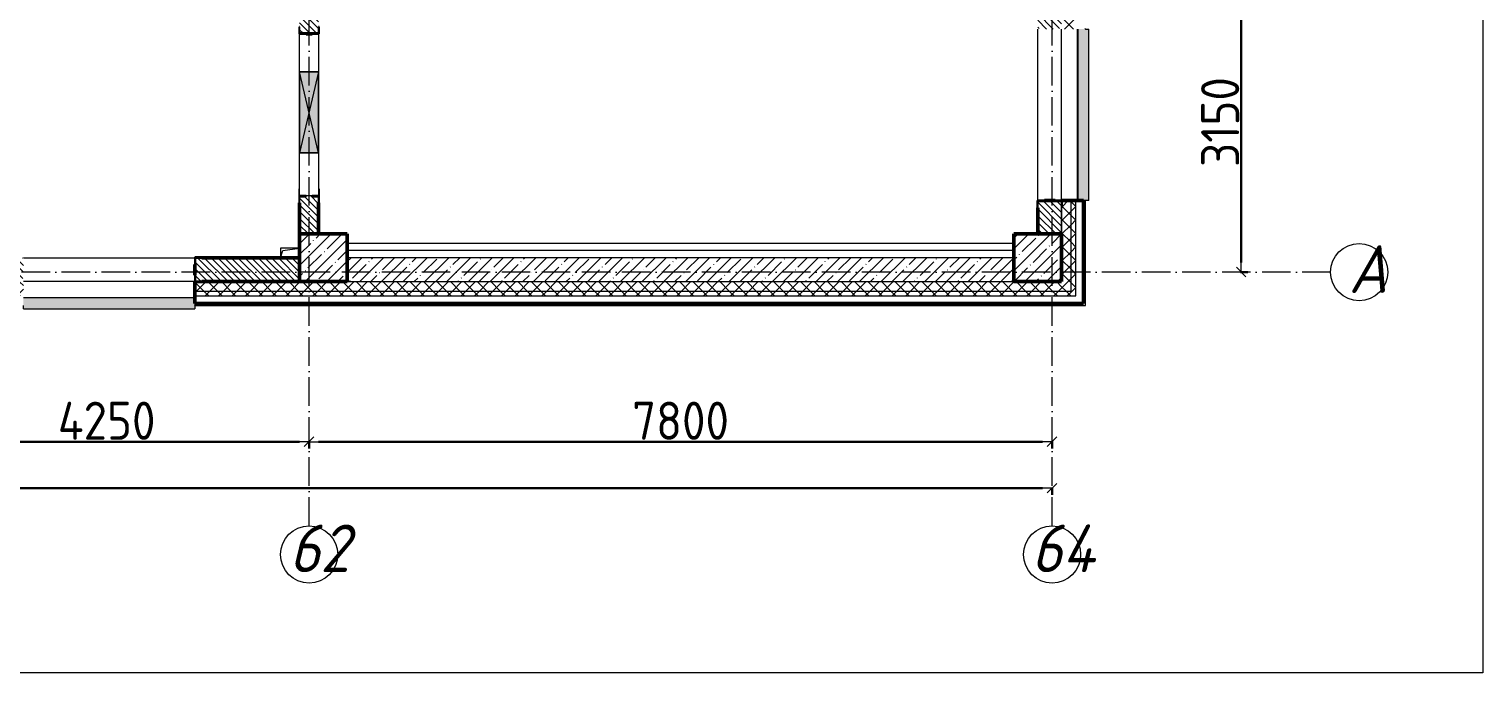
# Model space of a CAD drawing. Header units: millimetres. Extents: x -213536 to 1564669, y -45299 to 942238.
# Drawn here: x 74819 to 90082, y 452991 to 459747 of the extents above; entities that cross this region are included whole.
import ezdxf

# ---------------------------------------------------------------- set-up
doc = ezdxf.new("R2010")
doc.units = ezdxf.units.MM
doc.linetypes.add('50_200_ШТРИХ_1Т_ш5_п1_п1_', pattern=[700, 500, -100, 0, -100])
for name, color, linetype, lineweight in [('3.1) ЖБ окна 1.2 м', 102, 'Continuous', 30), ('A-____-____-DIMS', 7, 'Continuous', 9), ('A-DETL-____-OTLN-4', 7, 'Continuous', 18), ('A-DETL-GENF-OTLN', 7, 'Continuous', 9), ('A-GENM-____-MCUT', 7, 'Continuous', 25), ('A-GENM-____-OTLN', 7, 'Continuous', 9), ('A-GENM-____-OTLN-1', 7, 'Continuous', 25), ('A-GLAZ-____-OTLN', 7, 'Continuous', 9), ('A-WALL-____-MCUT-1', 7, 'Continuous', 9), ('A-WALL-____-MCUT-2', 7, 'Continuous', 50), ('A-WALL-____-MCUT-3', 7, 'Continuous', 9), ('A-WALL-____-OTLN', 7, 'Continuous', 9), ('A-WALL-____-PATT-1', 7, 'Continuous', 9), ('A-WALL-FNSH-MCUT-1', 7, 'Continuous', 9), ('I-WALL-____-OTLN', 7, 'Continuous', 9), ('S-COLS-____-MCUT', 7, 'Continuous', 50), ('S-COLS-____-OTLN', 7, 'Continuous', 9), ('S-GRID-____-IDEN', 7, 'Continuous', 9), ('S-GRID-____-OTLN-1', 7, '50_200_ШТРИХ_1Т_ш5_п1_п1_', 9)]:
    doc.layers.add(name, color=color, linetype=linetype, lineweight=lineweight)
doc.layers.add('A-GLAZ-____-OTLN-1', color=7, linetype='Continuous', lineweight=9, true_color=0xc0c0c0)
doc.styles.add('ISOCPEUR_I', font='isocpeui.ttf', dxfattribs={"width": 0.9, "height": 2.5})
doc.styles.add('СПДС', font='isocpeur.ttf', dxfattribs={"width": 0.9})
doc.dimstyles.new('Размера А3', dxfattribs={"dimtxt": 200, "dimasz": 100, "dimexe": 70, "dimexo": 100, "dimgap": 20, "dimtad": 1, "dimdec": 0, "dimrnd": 10, "dimzin": 0, "dimdsep": 46, "dimtxsty": 'СПДС', "dimblk": 'ARROWHEAD_6', "dimcen": 1, "dimclrd": 256, "dimclre": 256, "dimclrt": 256, "dimazin": 0, "dimtfac": 1, "dimtdec": 0, "dimtmove": 2, "dimatfit": 3, "dimfxl": 1, "dimtolj": 1, "dimtzin": 0, "dimarcsym": 0})
pattern_1 = [(135, (-15591.663, 459015.94), (-35.35534, -35.35534), [])]
pattern_2 = [(45, (-15591.66, 459015.94), (-70.71068, 70.71068), []), (135, (-15591.66, 459015.94), (-70.71068, -70.71068), [])]
pattern_3 = [(45, (-15591.66, 459015.94), (-85.53659, 85.53659), []), (45, (-15534.64, 459015.94), (-85.53659, 85.53659), [])]

# ---------------------------------------------------------------- blocks, each defined once
blk = doc.blocks.new('BSC_Колонна _Прямоугольная - 500х500-V20-АР1_План отверстий 2 этажа в осях 1-64_А-ГГ')
at = {"layer": 'S-COLS-____-OTLN'}
h = blk.add_hatch(dxfattribs=at)
h.set_pattern_fill('FP_49', color=256, style=0, pattern_type=2)
h.set_pattern_definition([(45, (-101000, 1668.96), (-114.04925, 114.04925), []), (45, (-100885.95, 1668.96), (-114.04925, 114.04925), [201.613, -40.323, 3.353, -36.97])])
h.paths.add_polyline_path([(-250, -250), (250, -250), (250, 250), (-250, 250), (-250, -175)], flags=0)
at = {"layer": 'S-COLS-____-MCUT'}
for p, q in [((250, 250), (-250, 250)), ((-250, 250), (-250, -250)), ((250, -250), (250, 250)), ((-250, -250), (250, -250))]:
    blk.add_line(p, q, dxfattribs=at)
blk = doc.blocks.new('BSC_Колонна _Прямоугольная - 500х500-V21-АР1_План отверстий 2 этажа в осях 1-64_А-ГГ')
at = {"layer": 'S-COLS-____-OTLN'}
h = blk.add_hatch(dxfattribs=at)
h.set_pattern_fill('FP_50', color=256, style=0, pattern_type=2)
h.set_pattern_definition([(45, (-93500, 1668.96), (-114.04925, 114.04925), []), (45, (-93385.95, 1668.96), (-114.04925, 114.04925), [201.613, -40.323, 3.353, -36.97])])
h.paths.add_polyline_path([(-250, -250), (250, -250), (250, 250), (-250, 250)], flags=0)
at = {"layer": 'S-COLS-____-MCUT'}
for p, q in [((250, 250), (-250, 250)), ((-250, 250), (-250, -250)), ((250, -250), (250, 250)), ((-250, -250), (250, -250))]:
    blk.add_line(p, q, dxfattribs=at)
blk = doc.blocks.new('Фахверк_СКБ_Уголок - 250_2700-27497298-АР1_План отверстий 2 этажа в осях 1-64_А-ГГ')
at = {"layer": 'A-GENM-____-MCUT'}
for p, q in [((200, 181), (125, 181)), ((125, 181), (125, 106)), ((131, 106), (131, 175)), ((131, 175), (200, 175)), ((200, 175), (200, 181)), ((125, 106), (131, 106)), ((131, -6), (125, -6)), ((125, -6), (125, -81)), ((125, -81), (200, -81)), ((131, -75), (131, -6)), ((200, -75), (131, -75)), ((200, -81), (200, -75))]:
    blk.add_line(p, q, dxfattribs=at)
blk = doc.blocks.new('Фахверк_СКБ_Уголок - 200_3960-28268576-АР1_План отверстий 2 этажа в осях 1-64_А-ГГ')
at = {"layer": 'A-GENM-____-MCUT'}
for p, q in [((200, 156), (125, 156)), ((125, 156), (125, 81)), ((200, 150), (200, 156)), ((125, 81), (131, 81)), ((131, 19), (125, 19)), ((125, 19), (125, -56)), ((131, 81), (131, 150)), ((131, 150), (200, 150)), ((131, -50), (131, 19)), ((125, -56), (200, -56)), ((200, -50), (131, -50)), ((200, -56), (200, -50))]:
    blk.add_line(p, q, dxfattribs=at)
blk = doc.blocks.new('154_Стойка_СКБ_Уголок - СМ-2480_200-28346303-АР1_План отверстий 2 этажа в осях 1-64_А-ГГ')
at = {"layer": 'A-GENM-____-MCUT'}
for p, q in [((125, 156), (125, 81)), ((200, 156), (125, 156)), ((200, 150), (200, 156)), ((125, 81), (131, 81)), ((131, 19), (125, 19)), ((125, 19), (125, -56)), ((131, 81), (131, 150)), ((131, 150), (200, 150)), ((131, -50), (131, 19)), ((125, -56), (200, -56)), ((200, -50), (131, -50)), ((200, -56), (200, -50))]:
    blk.add_line(p, q, dxfattribs=at)
blk = doc.blocks.new('Стойка_Влож_Полоса боковая - Полоса-28213942-АР1_План отверстий 2 этажа в осях 1-64_А-ГГ')
at = {"layer": 'A-GENM-____-OTLN'}
for p, q in [((-5, 60), (0, 60)), ((-5, -60), (-5, 60)), ((0, 31), (0, -31)), ((0, -60), (-5, -60))]:
    blk.add_line(p, q, dxfattribs=at)
blk = doc.blocks.new('Стойка_Влож_Уголок_Опорный - Уголок-28213941-АР1_План отверстий 2 этажа в осях 1-64_А-ГГ')
at = {"layer": 'A-GENM-____-OTLN'}
for p, q in [((-212, -6), (-212, 0)), ((0, 0), (0, -6)), ((-212, -75), (-212, -6)), ((-212, -6), (-206, -6)), ((-212, -75), (-206, -75)), ((-6, -6), (0, -6)), ((-6, -75), (0, -75)), ((0, -6), (0, -75))]:
    blk.add_line(p, q, dxfattribs=at)
blk = doc.blocks.new('AR_Отверстие прямоугольное _в плите_ - AR_Отверстие прямоугольное _в плите_-V161-АР1_План отверстий 2 этажа в осях 1-64_А-ГГ')
at = {"layer": 'A-GENM-____-OTLN'}
for p, q in [((100, 50), (-100, 50)), ((-100, 50), (-100, -50)), ((-100, -50), (-75, 25)), ((-75, 25), (100, 50))]:
    blk.add_line(p, q, dxfattribs=at)
blk = doc.blocks.new('Отлив_СКБ - Отлив витража_120_НВФ-V194-АР1_План отверстий 2 этажа в осях 1-64_А-ГГ')
at = {"layer": 'A-GLAZ-____-OTLN-1'}
for points in [[(1800, -2), (1800, 0), (0, 0), (0, -2), (1544, -2)], [(1544, -120), (1800, -120), (1800, -2), (0, -2), (0, -120)]]:
    blk.add_hatch(color=256, dxfattribs=at).paths.add_polyline_path(points, flags=0)
at = {"layer": 'A-GLAZ-____-OTLN'}
for p, q in [((0, 0), (1800, 0)), ((1800, -2), (0, -2)), ((0, -120), (0, -83)), ((0, -120), (1800, -120)), ((1800, -83), (1800, -120))]:
    blk.add_line(p, q, dxfattribs=at)
blk = doc.blocks.new('AR_Отверстие прямоугольное _в стене_ - AR_Отверстие прямоугольное _в стене__ОВ-36798040-АР1_План отверстий 2 этажа в осях 1-64_А-ГГ')
at = {"layer": 'A-GLAZ-____-OTLN'}
blk.add_hatch(color=256, dxfattribs=at).paths.add_polyline_path([(425, -100), (425, 100), (-425, 100), (-425, -100)], flags=0)
at = {"layer": 'A-DETL-GENF-OTLN'}
for p, q in [((-425, -100), (-425, 100)), ((-425, 100), (425, 100)), ((425, 100), (-425, -100)), ((-425, 100), (425, -100)), ((425, 100), (-425, 100)), ((-425, 100), (-425, -100)), ((425, 100), (425, -100)), ((425, -100), (425, 100)), ((425, -100), (-425, -100)), ((-425, -100), (425, -100))]:
    blk.add_line(p, q, dxfattribs=at)
blk = doc.blocks.new('Ось сетки - Круг_Ø6_00__ISO-2_5_0_9K_-25732049-АР1_План отверстий 2 этажа в осях 1-64_А-ГГ')
at = {"layer": 'S-GRID-____-IDEN'}
blk.add_circle((0, 0), 3, dxfattribs=at)
blk = doc.blocks.new('ARROWHEAD_6')
at = {"color": 0, "linetype": 'Continuous'}
for p, q in [((0, 0), (-1, 0)), ((-0.5, -0.5), (0.5, 0.5))]:
    blk.add_line(p, q, dxfattribs=at)
blk = doc.blocks.new('*D5622')
at = {"layer": 'A-____-____-DIMS', "lineweight": -2, "transparency": 16777216}
for p, q in [((73508, 455423), (73508, 455347)), ((73608, 455417), (77658, 455417)), ((77758, 455423), (77758, 455347))]:
    blk.add_line(p, q, dxfattribs=at)
at = {"layer": 'Defpoints', "color": 0, "lineweight": 30, "transparency": 16777216}
for p in [(73508, 455523), (77758, 455523), (77758, 455417)]:
    blk.add_point(p, dxfattribs=at)
at = {"layer": 'A-____-____-DIMS', "lineweight": -2, "transparency": 16777216, "xscale": 100, "yscale": 100, "zscale": 100, "rotation": 180}
blk.add_blockref('ARROWHEAD_6', (73508, 455417), dxfattribs=at)
at = {"layer": 'A-____-____-DIMS', "lineweight": -2, "transparency": 16777216, "xscale": 100, "yscale": 100, "zscale": 100}
blk.add_blockref('ARROWHEAD_6', (77758, 455417), dxfattribs=at)
at = {"layer": 'A-____-____-DIMS', "transparency": 16777216, "insert": (75633, 455637), "char_height": 400, "attachment_point": 5, "style": 'СПДС'}
blk.add_mtext('\\A1;4250', dxfattribs=at)
blk = doc.blocks.new('*D5623')
at = {"layer": 'A-____-____-DIMS', "lineweight": -2, "transparency": 16777216}
for p, q in [((77758, 455423), (77758, 455347)), ((77858, 455417), (85458, 455417)), ((85558, 455423), (85558, 455347))]:
    blk.add_line(p, q, dxfattribs=at)
at = {"layer": 'Defpoints', "color": 0, "lineweight": 30, "transparency": 16777216}
for p in [(77758, 455523), (85558, 455523), (85558, 455417)]:
    blk.add_point(p, dxfattribs=at)
at = {"layer": 'A-____-____-DIMS', "lineweight": -2, "transparency": 16777216, "xscale": 100, "yscale": 100, "zscale": 100, "rotation": 180}
blk.add_blockref('ARROWHEAD_6', (77758, 455417), dxfattribs=at)
at = {"layer": 'A-____-____-DIMS', "lineweight": -2, "transparency": 16777216, "xscale": 100, "yscale": 100, "zscale": 100}
blk.add_blockref('ARROWHEAD_6', (85558, 455417), dxfattribs=at)
at = {"layer": 'A-____-____-DIMS', "transparency": 16777216, "insert": (81658, 455637), "char_height": 400, "attachment_point": 5, "style": 'СПДС'}
blk.add_mtext('\\A1;7800', dxfattribs=at)
blk = doc.blocks.new('*D5624')
at = {"layer": 'A-____-____-DIMS', "lineweight": -2, "transparency": 16777216}
for p, q in [((-17942, 454935), (-17942, 454859)), ((-17842, 454929), (85458, 454929)), ((85558, 454935), (85558, 454859))]:
    blk.add_line(p, q, dxfattribs=at)
at = {"layer": 'Defpoints', "color": 0, "lineweight": 30, "transparency": 16777216}
for p in [(-17942, 455035), (85558, 455035), (85558, 454929)]:
    blk.add_point(p, dxfattribs=at)
at = {"layer": 'A-____-____-DIMS', "lineweight": -2, "transparency": 16777216, "xscale": 100, "yscale": 100, "zscale": 100, "rotation": 180}
blk.add_blockref('ARROWHEAD_6', (-17942, 454929), dxfattribs=at)
at = {"layer": 'A-____-____-DIMS', "lineweight": -2, "transparency": 16777216, "xscale": 100, "yscale": 100, "zscale": 100}
blk.add_blockref('ARROWHEAD_6', (85558, 454929), dxfattribs=at)
at = {"layer": 'A-____-____-DIMS', "transparency": 16777216, "insert": (33808, 455149), "char_height": 400, "attachment_point": 5, "style": 'СПДС'}
blk.add_mtext('\\A1;103500', dxfattribs=at)
blk = doc.blocks.new('*D5625')
at = {"layer": 'A-____-____-DIMS', "lineweight": -2, "transparency": 16777216}
for p, q in [((87537, 460347), (87613, 460347)), ((87543, 457297), (87543, 460247)), ((87537, 457197), (87613, 457197))]:
    blk.add_line(p, q, dxfattribs=at)
at = {"layer": 'Defpoints', "color": 0, "lineweight": 30, "transparency": 16777216}
for p in [(87437, 460347), (87543, 460347), (87437, 457197)]:
    blk.add_point(p, dxfattribs=at)
at = {"layer": 'A-____-____-DIMS', "lineweight": -2, "transparency": 16777216, "xscale": 100, "yscale": 100, "zscale": 100}
for p, rotation in [((87543, 460347), 90), ((87543, 457197), 270)]:
    blk.add_blockref('ARROWHEAD_6', p, dxfattribs=dict(at, rotation=rotation))
at = {"layer": 'A-____-____-DIMS', "transparency": 16777216, "insert": (87323, 458772), "char_height": 400, "attachment_point": 5, "rotation": 90, "style": 'СПДС'}
blk.add_mtext('\\A1;3150', dxfattribs=at)
blk = doc.blocks.new('2этаж')
at = {"layer": 'S-GRID-____-OTLN-1', "color": 251, "ltscale": 0.6, "true_color": 0x636466}
for p, q in [((77758.3, 454533.3), (77758.3, 508896.9)), ((85558.3, 454533.3), (85558.3, 508896.9)), ((88482.7, 457197), (-20260.4, 457197))]:
    blk.add_line(p, q, dxfattribs=at)
at = {"layer": 'S-GRID-____-IDEN', "char_height": 500, "attachment_point": 1, "style": 'ISOCPEUR_I'}
for s, insert, width in [('\\fISOCPEUR|b0|i1|c204|p34|;\\W.9;А', (88673.6, 457478.9), 252.532), ('62', (77548.8, 454547.9), 404.05), ('64', (85339.8, 454547.9), 425.696)]:
    blk.add_mtext(s, dxfattribs=dict(at, insert=insert, width=width))
at = {"layer": 'A-____-____-DIMS'}
dim = blk.add_linear_dim(base=(87542.6, 460347), p1=(87436.5, 457197), p2=(87436.5, 460347), angle=90, dimstyle='Размера А3', override={"dimtxt": 400}, dxfattribs=at)
dim.commit()
dim.dimension.update_dxf_attribs({"geometry": '*D5625', "text_midpoint": (87322.6, 458772)})
for base, p1, p2, picture, middle in [((77758.3, 455417.4), (73508.3, 455523.5), (77758.3, 455523.5), '*D5622', (75633.3, 455637.4)), ((85558.3, 455417.4), (77758.3, 455523.5), (85558.3, 455523.5), '*D5623', (81658.3, 455637.4)), ((85558.3, 454929.2), (-17941.7, 455035.3), (85558.3, 455035.3), '*D5624', (33808.3, 455149.2))]:
    dim = blk.add_linear_dim(base=base, p1=p1, p2=p2, dimstyle='Размера А3', override={"dimtxt": 400}, dxfattribs=at)
    dim.commit()
    dim.dimension.update_dxf_attribs({"geometry": picture, "text_midpoint": middle})

msp = doc.modelspace()

# ---------------------------------------------------------------- hatches: boundary and pattern name
at = {"layer": 'A-WALL-____-PATT-1'}
h = msp.add_hatch(dxfattribs=at)
h.set_pattern_fill('FP_1', color=256, style=0, pattern_type=2)
h.set_pattern_definition(pattern_2)
h.paths.add_polyline_path([(85758.3, 456997), (85758.3, 457947), (85664.3, 457947), (85664.3, 457872), (85658.3, 457872), (85658.3, 456997)], flags=0)
h.paths.add_polyline_path([(85664.3, 459747), (85758.3, 459747), (85758.3, 460947), (85664.3, 460947), (85664.3, 460872), (85658.3, 460872), (85658.3, 459822), (85664.3, 459822), (85664.3, 459751.8)], flags=0)
h.paths.add_polyline_path([(85664.3, 462747), (85758.3, 462747), (85758.3, 463947), (85664.3, 463947), (85664.3, 463872), (85658.3, 463872), (85658.3, 462822), (85664.3, 462822), (85664.3, 462753)], flags=0)
h.paths.add_polyline_path([(85758.3, 465747), (85758.3, 466947), (85664.3, 466947), (85664.3, 466872), (85658.3, 466872), (85658.3, 465822), (85664.3, 465822), (85664.3, 465747)], flags=0)
h.paths.add_polyline_path([(85758.3, 468747), (85758.3, 469947), (85664.3, 469947), (85664.3, 469872), (85658.3, 469872), (85658.3, 468822), (85664.3, 468822), (85664.3, 468747)], flags=0)
h.paths.add_polyline_path([(85758.3, 471747), (85758.3, 472947), (85664.3, 472947), (85664.3, 472872), (85658.3, 472872), (85658.3, 471822), (85664.3, 471822), (85664.3, 471747)], flags=0)
h.paths.add_polyline_path([(85664.3, 474747), (85758.3, 474747), (85758.3, 475947), (85664.3, 475947), (85664.3, 475872), (85658.3, 475872), (85658.3, 474822), (85664.3, 474822), (85664.3, 474753)], flags=0)
h.paths.add_polyline_path([(85664.3, 477747), (85758.3, 477747), (85758.3, 478947), (85664.3, 478947), (85664.3, 478872), (85658.3, 478872), (85658.3, 477822), (85664.3, 477822), (85664.3, 477753)], flags=0)
h.paths.add_polyline_path([(85758.3, 483747), (85758.3, 484947), (85664.3, 484947), (85664.3, 484872), (85658.3, 484872), (85658.3, 483822), (85664.3, 483822), (85664.3, 483747)], flags=0)
h.paths.add_polyline_path([(85664.3, 486747), (85758.3, 486747), (85758.3, 487947), (85664.3, 487947), (85664.3, 487872), (85658.3, 487872), (85658.3, 486822), (85664.3, 486822), (85664.3, 486753)], flags=0)
h.paths.add_polyline_path([(85664.3, 489747), (85758.3, 489747), (85758.3, 490947), (85664.3, 490947), (85664.3, 490872), (85658.3, 490872), (85658.3, 489822), (85664.3, 489822), (85664.3, 489753)], flags=0)
h.paths.add_polyline_path([(85758.3, 492747), (85758.3, 493947), (85664.3, 493947), (85664.3, 493872), (85658.3, 493872), (85658.3, 492822), (85664.3, 492822), (85664.3, 492747)], flags=0)
h.paths.add_polyline_path([(85664.3, 495747), (85758.3, 495747), (85758.3, 496947), (85664.3, 496947), (85664.3, 496872), (85658.3, 496872), (85658.3, 495822), (85664.3, 495822), (85664.3, 495753)], flags=0)
h.paths.add_polyline_path([(85758.3, 498747), (85758.3, 499947), (85664.3, 499947), (85664.3, 499872), (85658.3, 499872), (85658.3, 498822), (85664.3, 498822), (85664.3, 498747)], flags=0)
h.paths.add_polyline_path([(85664.3, 504747), (85758.3, 504747), (85758.3, 505812), (85658.3, 505812), (85658.3, 504822), (85664.3, 504822), (85664.3, 504753)], flags=0)
h = msp.add_hatch(dxfattribs=at)
h.set_pattern_fill('FP_1', color=256, style=0, pattern_type=2)
h.set_pattern_definition(pattern_2)
h.paths.add_polyline_path([(85758.3, 456947), (85808.3, 456947), (85808.3, 457947), (85758.3, 457947), (85758.3, 456997)], flags=0)
h.paths.add_polyline_path([(85758.3, 459747), (85808.3, 459747), (85808.3, 460947), (85758.3, 460947), (85758.3, 459751.8)], flags=0)
h.paths.add_polyline_path([(85808.3, 462747), (85808.3, 463947), (85758.3, 463947), (85758.3, 462747)], flags=0)
h.paths.add_polyline_path([(85758.3, 465747), (85808.3, 465747), (85808.3, 466947), (85758.3, 466947), (85758.3, 465771.8)], flags=0)
h.paths.add_polyline_path([(85758.3, 468747), (85808.3, 468747), (85808.3, 469947), (85758.3, 469947), (85758.3, 469211.8)], flags=0)
h.paths.add_polyline_path([(85808.3, 471747), (85808.3, 472947), (85758.3, 472947), (85758.3, 471747)], flags=0)
h.paths.add_polyline_path([(85758.3, 474747), (85808.3, 474747), (85808.3, 475947), (85758.3, 475947), (85758.3, 475231.7)], flags=0)
h.paths.add_polyline_path([(85758.3, 477747), (85808.3, 477747), (85808.3, 478947), (85758.3, 478947), (85758.3, 478671.7)], flags=0)
h.paths.add_polyline_path([(85808.3, 483747), (85808.3, 484947), (85758.3, 484947), (85758.3, 483747)], flags=0)
h.paths.add_polyline_path([(85808.3, 486747), (85808.3, 487947), (85758.3, 487947), (85758.3, 486747)], flags=0)
h.paths.add_polyline_path([(85808.3, 489747), (85808.3, 490947), (85758.3, 490947), (85758.3, 489747)], flags=0)
h.paths.add_polyline_path([(85808.3, 492747), (85808.3, 493947), (85758.3, 493947), (85758.3, 492747)], flags=0)
h.paths.add_polyline_path([(85758.3, 495747), (85808.3, 495747), (85808.3, 496947), (85758.3, 496947), (85758.3, 495871.6)], flags=0)
h.paths.add_polyline_path([(85808.3, 498747), (85808.3, 499947), (85758.3, 499947), (85758.3, 498747)], flags=0)
h.paths.add_polyline_path([(85758.3, 504747), (85808.3, 504747), (85808.3, 505812), (85758.3, 505812), (85758.3, 505331.5)], flags=0)
h = msp.add_hatch(dxfattribs=at)
h.set_pattern_fill('FP_3', color=256, style=0, pattern_type=2)
h.set_pattern_definition(pattern_3)
h.paths.add_polyline_path([(85888.3, 456847), (85908.3, 456847), (85908.3, 457947), (85888.3, 457947), (85888.3, 456867)], flags=0)
h.paths.add_polyline_path([(85908.3, 459747), (85908.3, 460947), (85888.3, 460947), (85888.3, 459747)], flags=0)
h.paths.add_polyline_path([(85908.3, 462747), (85908.3, 463947), (85888.3, 463947), (85888.3, 462747)], flags=0)
h.paths.add_polyline_path([(85908.3, 465747), (85908.3, 466947), (85888.3, 466947), (85888.3, 465747)], flags=0)
h.paths.add_polyline_path([(85888.3, 468747), (85908.3, 468747), (85908.3, 469947), (85888.3, 469947), (85888.3, 469211.8)], flags=0)
h.paths.add_polyline_path([(85888.3, 471747), (85908.3, 471747), (85908.3, 472947), (85888.3, 472947), (85888.3, 471791.8)], flags=0)
h.paths.add_polyline_path([(85888.3, 474747), (85908.3, 474747), (85908.3, 475947), (85888.3, 475947), (85888.3, 475231.7)], flags=0)
h.paths.add_polyline_path([(85888.3, 477747), (85908.3, 477747), (85908.3, 478947), (85888.3, 478947), (85888.3, 478671.7)], flags=0)
h.paths.add_polyline_path([(85908.3, 483747), (85908.3, 484947), (85888.3, 484947), (85888.3, 483747)], flags=0)
h.paths.add_polyline_path([(85888.3, 486747), (85908.3, 486747), (85908.3, 487947), (85888.3, 487947), (85888.3, 487271.7)], flags=0)
h.paths.add_polyline_path([(85888.3, 489747), (85908.3, 489747), (85908.3, 490947), (85888.3, 490947), (85888.3, 490711.6)], flags=0)
h.paths.add_polyline_path([(85888.3, 492747), (85908.3, 492747), (85908.3, 493947), (85888.3, 493947), (85888.3, 493291.6)], flags=0)
h.paths.add_polyline_path([(85908.3, 495747), (85908.3, 496947), (85888.3, 496947), (85888.3, 495747)], flags=0)
h.paths.add_polyline_path([(85888.3, 498747), (85908.3, 498747), (85908.3, 499947), (85888.3, 499947), (85888.3, 499311.6)], flags=0)
h.paths.add_polyline_path([(85908.3, 504747), (85908.3, 505812), (85888.3, 505812), (85888.3, 504747)], flags=0)
h = msp.add_hatch(dxfattribs=at)
h.set_pattern_fill('FP_6', color=256, style=0, pattern_type=2)
h.set_pattern_definition(pattern_1)
h.paths.add_polyline_path([(77858.3, 457597), (77858.3, 457991), (77789.3, 457991), (77789.3, 457997), (77727.3, 457997), (77727.3, 457991), (77658.3, 457991), (77658.3, 457597), (77818.3, 457597)], flags=0)
h.paths.add_polyline_path([(77789.3, 459697), (77789.3, 459703), (77858.3, 459703), (77858.3, 460097), (77658.3, 460097), (77658.3, 459703), (77727.3, 459703), (77727.3, 459697)], flags=0)
h = msp.add_hatch(dxfattribs=at)
h.set_pattern_fill('FP_6', color=256, style=0, pattern_type=2)
h.set_pattern_definition(pattern_1)
h.paths.add_polyline_path([(85658.3, 457597), (85658.3, 457941), (85589.3, 457941), (85589.3, 457947), (85477.3, 457947), (85477.3, 457941), (85408.3, 457941), (85408.3, 457597), (85589.3, 457597)], flags=0)
h.paths.add_polyline_path([(85589.3, 459747), (85589.3, 459753), (85658.3, 459753), (85658.3, 460097), (85408.3, 460097), (85408.3, 459753), (85477.3, 459751.8), (85477.3, 459747)], flags=0)
h = msp.add_hatch(dxfattribs=at)
h.set_pattern_fill('FP_6', color=256, style=0, pattern_type=2)
h.set_pattern_definition(pattern_1)
h.paths.add_polyline_path([(76633.3, 457097), (77658.3, 457097), (77658.3, 457347), (76564.3, 457347), (76564.3, 457278), (76558.3, 457278), (76558.3, 457166), (76564.3, 457166), (76564.3, 457097)], flags=0)
h.paths.add_polyline_path([(74752.3, 457097), (74752.3, 457166), (74758.3, 457166), (74758.3, 457278), (74752.3, 457278), (74752.3, 457347), (73908.3, 457347), (73908.3, 457097), (74683.3, 457097)], flags=0)
h = msp.add_hatch(dxfattribs=at)
h.set_pattern_fill('FP_25', color=256, style=0, pattern_type=2)
h.set_pattern_definition([(45, (-15591.66, 459015.94), (-114.04925, 114.04925), []), (45, (-15477.61, 459015.94), (-114.04925, 114.04925), [201.612, -40.322, 3.353, -36.97])])
h.paths.add_polyline_path([(85140.1, 457097), (85158.3, 457097), (85158.3, 457347), (78158.3, 457347), (78158.3, 457097), (83372.6, 457097)], flags=0)
h = msp.add_hatch(dxfattribs=at)
h.set_pattern_fill('FP_1', color=256, style=0, pattern_type=2)
h.set_pattern_definition(pattern_2)
h.paths.add_polyline_path([(85658.3, 456947), (85758.3, 456947), (85758.3, 456997), (76558.3, 456997), (76558.3, 456947), (85140.1, 456947)], flags=0)
h.paths.add_polyline_path([(73651.6, 456947), (74758.3, 456947), (74758.3, 456997), (66808.3, 456997), (66808.3, 456947), (72767.9, 456947)], flags=0)
h.paths.add_polyline_path([(64608.3, 456947), (65808.3, 456947), (65808.3, 456997), (64608.3, 456997)], flags=0)
h.paths.add_polyline_path([(56808.3, 456947), (56808.3, 456997), (55408.3, 456997), (55408.3, 456947), (55977, 456947)], flags=0)
h.paths.add_polyline_path([(53608.3, 456947), (53608.3, 456997), (52408.3, 456997), (52408.3, 456947), (53325.8, 456947)], flags=0)
h.paths.add_polyline_path([(49790.8, 456947), (50608, 456947), (50608, 456997), (49408.3, 456997), (49408.3, 456947)], flags=0)
h.paths.add_polyline_path([(47608.3, 456947), (47608.3, 456997), (46408.3, 456997), (46408.3, 456947), (47139.6, 456947)], flags=0)
h.paths.add_polyline_path([(44488.4, 456947), (44608.3, 456947), (44608.3, 456997), (43408.3, 456997), (43408.3, 456947), (43604.7, 456947)], flags=0)
h.paths.add_polyline_path([(38608.3, 456947), (38608.3, 456997), (37408.3, 456997), (37408.3, 456947), (38302.3, 456947)], flags=0)
h.paths.add_polyline_path([(35608.3, 456947), (35608.3, 456997), (34408.3, 456997), (34408.3, 456947), (34767.4, 456947)], flags=0)
h.paths.add_polyline_path([(31408.3, 456947), (32608.3, 456947), (32608.3, 456997), (31408.3, 456997)], flags=0)
h.paths.add_polyline_path([(29465, 456947), (29608.3, 456947), (29608.3, 456997), (28408.3, 456997), (28408.3, 456947), (28581.3, 456947)], flags=0)
h.paths.add_polyline_path([(26608.3, 456947), (26608.3, 456997), (25408.3, 456997), (25408.3, 456947), (25930.1, 456947)], flags=0)
h.paths.add_polyline_path([(23278.9, 456947), (23608.3, 456947), (23608.3, 456997), (22208.3, 456997), (22208.3, 456947), (22395.1, 456947)], flags=0)
h.paths.add_polyline_path([(20408.3, 456947), (20408.3, 456997), (19208.3, 456997), (19208.3, 456947), (19743.9, 456947)], flags=0)
h.paths.add_polyline_path([(17408.3, 456947), (17408.3, 456997), (16208.3, 456997), (16209, 456947)], flags=0)
h.paths.add_polyline_path([(14408.3, 456947), (14408.3, 456997), (13208.3, 456997), (13208.3, 456947)], flags=0)
h.paths.add_polyline_path([(10208.3, 456947), (11408.3, 456947), (11408.3, 456997), (10208.3, 456997)], flags=0)
h.paths.add_polyline_path([(8408.3, 456947), (8408.3, 456997), (7208.3, 456997), (7208.3, 456947), (7371.7, 456947)], flags=0)
h.paths.add_polyline_path([(5408.3, 456947), (5408.3, 456997), (4208.3, 456997), (4208.3, 456947), (4720.5, 456947)], flags=0)
h.paths.add_polyline_path([(2408.3, 456947), (2408.3, 456997), (1208.3, 456997), (1208.3, 456947), (2069.3, 456947)], flags=0)
h.paths.add_polyline_path([(-591.7, 456947), (-591.7, 456997), (-1791.7, 456997), (-1791.7, 456947), (-1465.6, 456947)], flags=0)
h.paths.add_polyline_path([(-2791.7, 456947), (-2791.7, 456997), (-8191.7, 456997), (-8191.7, 456947), (-3233.1, 456947)], flags=0)
h.paths.add_polyline_path([(-9191.7, 456947), (-9191.7, 456997), (-18141.7, 456997), (-18141.7, 456947), (-10303, 456947)], flags=0)
h = msp.add_hatch(dxfattribs=at)
h.set_pattern_fill('FP_1', color=256, style=0, pattern_type=2)
h.set_pattern_definition(pattern_2)
h.paths.add_polyline_path([(85658.3, 456997), (85658.3, 457097), (76633.3, 457097), (76633.3, 457091), (76558.3, 457091), (76558.3, 456997), (85158.3, 456997)], flags=0)
h.paths.add_polyline_path([(74758.3, 456997), (74758.3, 457091), (74683.3, 457091), (74683.3, 457097), (66808.3, 457097), (66808.3, 456997), (74535.3, 456997)], flags=0)
h.paths.add_polyline_path([(65308.3, 456997), (65808.3, 456997), (65808.3, 457097), (64683.3, 457097), (64683.3, 457091), (64608.3, 457091), (64608.3, 456997), (64683.3, 456997)], flags=0)
h.paths.add_polyline_path([(55408.3, 456997), (56808.3, 456997), (56808.3, 457097), (55483.3, 457097), (55483.3, 457091), (55408.3, 457091)], flags=0)
h.paths.add_polyline_path([(53258.3, 456997), (53608.3, 456997), (53608.3, 457091), (53533.3, 457091), (53533.3, 457097), (52483.3, 457097), (52483.3, 457091), (52408.3, 457091), (52408.3, 456997), (52758.3, 456997)], flags=0)
h.paths.add_polyline_path([(50608, 456997), (50608, 457091), (50533.3, 457091), (50533.3, 457097), (49483.3, 457097), (49483.3, 457091), (49408.3, 457091), (49408.3, 456997), (49790.8, 456997)], flags=0)
h.paths.add_polyline_path([(47608.3, 456997), (47608.3, 457091), (47533.3, 457091), (47533.3, 457097), (46483.3, 457097), (46483.3, 457091), (46408.3, 457091), (46408.3, 456997), (47139.6, 456997)], flags=0)
h.paths.add_polyline_path([(43758.3, 456997), (44608.3, 456997), (44608.3, 457091), (44533.3, 457091), (44533.3, 457097), (43483.3, 457097), (43483.3, 457091), (43408.3, 457091), (43408.3, 456997), (43604.7, 456997)], flags=0)
h.paths.add_polyline_path([(38302.3, 456997), (38608.3, 456997), (38608.3, 457091), (38533.3, 457091), (38533.3, 457097), (37483.3, 457097), (37483.3, 457091), (37408.3, 457091), (37408.3, 456997), (38258.3, 456997)], flags=0)
h.paths.add_polyline_path([(34408.3, 456997), (35608.3, 456997), (35608.3, 457091), (35533.3, 457091), (35533.3, 457097), (34483.3, 457097), (34483.3, 457091), (34408.3, 457091)], flags=0)
h.paths.add_polyline_path([(32116.2, 456997), (32608.3, 456997), (32608.3, 457091), (32533.3, 457091), (32533.3, 457097), (31483.3, 457097), (31483.3, 457091), (31408.3, 457091), (31408.3, 456997), (31483.3, 456997)], flags=0)
h.paths.add_polyline_path([(29465, 456997), (29608.3, 456997), (29608.3, 457091), (29533.3, 457091), (29533.3, 457097), (28483.3, 457097), (28483.3, 457091), (28408.3, 457091), (28408.3, 456997), (29258.3, 456997)], flags=0)
h.paths.add_polyline_path([(26608.3, 456997), (26608.3, 457091), (26533.3, 457091), (26533.3, 457097), (25483.3, 457097), (25483.3, 457091), (25408.3, 457091), (25408.3, 456997), (26533.3, 456997)], flags=0)
h.paths.add_polyline_path([(23608.3, 456997), (23608.3, 457091), (23533.3, 457091.6), (23533.3, 457097), (22208.3, 457097), (22208.3, 456997), (23602.3, 456997)], flags=0)
h.paths.add_polyline_path([(19208.3, 456997), (20408.3, 456997), (20408.3, 457091), (20333.3, 457091), (20333.3, 457097), (19208.3, 457097)], flags=0)
h.paths.add_polyline_path([(17402.3, 456997), (17408.3, 456997), (17408.3, 457091), (17333.3, 457091), (17333.3, 457097), (16283.3, 457097), (16283.3, 457091), (16208.3, 457091), (16209, 456997), (17333.3, 456997)], flags=0)
h.paths.add_polyline_path([(14333.3, 456997), (14408.3, 456997), (14408.3, 457091), (14333.3, 457091), (14333.3, 457097), (13208.3, 457097), (13208.3, 456997), (13708.3, 456997)], flags=0)
h.paths.add_polyline_path([(10708.3, 456997), (11408.3, 456997), (11408.3, 457091), (11333.3, 457091), (11333.3, 457097), (10208.3, 457097), (10208.3, 456997)], flags=0)
h.paths.add_polyline_path([(8408.3, 456997), (8408.3, 457091), (8333.3, 457091), (8333.3, 457097), (7283.3, 457097), (7283.3, 457091), (7208.3, 457091), (7208.3, 456997), (7371.7, 456997)], flags=0)
h.paths.add_polyline_path([(5333.3, 456997), (5408.3, 456997), (5408.3, 457091), (5333.3, 457091), (5333.3, 457097), (4208.3, 457097), (4208.3, 456997), (4720.5, 456997)], flags=0)
h.paths.add_polyline_path([(1208.3, 456997), (2408.3, 456997), (2408.3, 457091), (2333.3, 457091), (2333.3, 457097), (1208.3, 457097)], flags=0)
h.paths.add_polyline_path([(-591.7, 456997), (-591.7, 457091), (-666.7, 457091), (-666.7, 457097), (-1716.7, 457097), (-1716.7, 457091), (-1791.7, 457091), (-1791.7, 456997), (-691.7, 456997)], flags=0)
h.paths.add_polyline_path([(-2791.7, 456997), (-2791.7, 457091), (-2866.7, 457091), (-2866.7, 457097), (-8116.7, 457097), (-8116.7, 457091), (-8191.7, 457091), (-8191.7, 456997), (-3233.1, 456997)], flags=0)
h.paths.add_polyline_path([(-10291.7, 456997), (-9191.7, 456997), (-9191.7, 457091), (-9266.7, 457091), (-9266.7, 457097), (-18041.7, 457097), (-18041.7, 456997), (-10303, 456997)], flags=0)
h = msp.add_hatch(dxfattribs=at)
h.set_pattern_fill('FP_3', color=256, style=0, pattern_type=2)
h.set_pattern_definition(pattern_3)
h.paths.add_polyline_path([(85888.3, 456847), (85888.3, 456867), (76558.3, 456867), (76558.3, 456847), (85140.1, 456847)], flags=0)
h.paths.add_polyline_path([(74758.3, 456847), (74758.3, 456867), (66808.3, 456867), (66808.3, 456847), (74535.3, 456847)], flags=0)
h.paths.add_polyline_path([(64608.3, 456847), (65808.3, 456847), (65808.3, 456867), (64608.3, 456867)], flags=0)
h.paths.add_polyline_path([(56808.3, 456847), (56808.3, 456867), (56293.3, 456867), (56293.3, 456847)], flags=0)

# ---------------------------------------------------------------- linework, layer by layer
at = {"color": 1, "lineweight": 0}
msp.add_lwpolyline([(-23154.5, 551818.7), (90081.5, 551818.7), (90081.5, 452990.7), (-23154.5, 452990.7)], close=True, dxfattribs=at)
at = {"layer": 'A-DETL-____-OTLN-4'}
for p, q in [((85158.3, 457497), (78158.3, 457497)), ((85158.3, 457422), (78158.3, 457422))]:
    msp.add_line(p, q, dxfattribs=at)
at = {"layer": 'A-WALL-____-MCUT-1'}
for p, q in [((85158.3, 457347), (78158.3, 457347)), ((78158.3, 457097), (85158.3, 457097))]:
    msp.add_line(p, q, dxfattribs=at)
at = {"layer": 'A-WALL-____-MCUT-2'}
for p, q in [((77727.3, 459697), (77789.3, 459697)), ((77658.3, 457922), (77658.3, 457597)), ((77858.3, 457597), (77858.3, 457922)), ((85589.3, 457947), (85477.3, 457947)), ((85888.3, 457947), (85664.3, 457947)), ((85888.3, 456867), (85888.3, 457947)), ((85408.3, 457872), (85408.3, 457597)), ((77658.3, 457347), (76633.3, 457347)), ((76558.3, 457278), (76558.3, 457166)), ((76558.3, 457091), (76558.3, 456867)), ((76633.3, 457097), (77658.3, 457097)), ((85158.3, 457097), (85158.3, 457097)), ((76558.3, 456867), (85888.3, 456867))]:
    msp.add_line(p, q, dxfattribs=at)
at = {"layer": 'A-WALL-____-MCUT-3'}
for p, q in [((85758.3, 456997), (85758.3, 457947)), ((85808.3, 456947), (85808.3, 457947)), ((85658.3, 457597), (85658.3, 457872)), ((85658.3, 457872), (85658.3, 457597)), ((76558.3, 456997), (85758.3, 456997)), ((76558.3, 456947), (85808.3, 456947))]:
    msp.add_line(p, q, dxfattribs=at)
at = {"layer": 'A-WALL-____-OTLN'}
for p, q in [((85408.3, 457947), (85408.3, 459747)), ((85658.3, 457947), (85658.3, 459747)), ((74758.3, 457347), (76558.3, 457347)), ((76558.3, 457097), (74758.3, 457097))]:
    msp.add_line(p, q, dxfattribs=at)
at = {"layer": 'A-WALL-FNSH-MCUT-1'}
for p, q in [((85908.3, 457947), (85888.3, 457947)), ((85888.3, 457947), (85888.3, 456867)), ((85908.3, 456847), (85908.3, 457947)), ((76558.3, 456867), (76558.3, 456847)), ((76558.3, 456847), (85908.3, 456847)), ((85888.3, 456867), (85888.3, 456867))]:
    msp.add_line(p, q, dxfattribs=at)
at = {"layer": 'I-WALL-____-OTLN'}
for p, q in [((77658.3, 459297), (77658.3, 459697)), ((77858.3, 459697), (77858.3, 459297)), ((77658.3, 457997), (77658.3, 458447)), ((77858.3, 458447), (77858.3, 457997))]:
    msp.add_line(p, q, dxfattribs=at)

# ---------------------------------------------------------------- block references
at = {"layer": '3.1) ЖБ окна 1.2 м'}
msp.add_blockref('2этаж', (0, 0), dxfattribs=at)
at = {"layer": 'A-GENM-____-OTLN'}
for name, p, rotation in [('Стойка_Влож_Уголок_Опорный - Уголок-28213941-АР1_План отверстий 2 этажа в осях 1-64_А-ГГ', (77652.3, 457997), 180), ('Стойка_Влож_Полоса боковая - Полоса-28213942-АР1_План отверстий 2 этажа в осях 1-64_А-ГГ', (77758.3, 457997), 269.9999999999999)]:
    msp.add_blockref(name, p, dxfattribs=dict(at, rotation=rotation))
msp.add_blockref('AR_Отверстие прямоугольное _в плите_ - AR_Отверстие прямоугольное _в плите_-V161-АР1_План отверстий 2 этажа в осях 1-64_А-ГГ', (77558.3, 457397), dxfattribs=at)
at = {"layer": 'A-GENM-____-OTLN-1'}
for name, p, rotation in [('Фахверк_СКБ_Уголок - 200_3960-28268576-АР1_План отверстий 2 этажа в осях 1-64_А-ГГ', (77808.3, 459572), 89.9999999999999), ('154_Стойка_СКБ_Уголок - СМ-2480_200-28346303-АР1_План отверстий 2 этажа в осях 1-64_А-ГГ', (77708.3, 458122), 269.9999999999999), ('Фахверк_СКБ_Уголок - 250_2700-27497298-АР1_План отверстий 2 этажа в осях 1-64_А-ГГ', (85483.3, 458072), 269.9999999999999)]:
    msp.add_blockref(name, p, dxfattribs=dict(at, rotation=rotation))
msp.add_blockref('Фахверк_СКБ_Уголок - 250_2700-27497298-АР1_План отверстий 2 этажа в осях 1-64_А-ГГ', (76433.3, 457172), dxfattribs=at)
at = {"layer": 'A-GLAZ-____-OTLN'}
for name, p, rotation in [('Отлив_СКБ - Отлив витража_120_НВФ-V194-АР1_План отверстий 2 этажа в осях 1-64_А-ГГ', (85825.3, 457947), 90), ('AR_Отверстие прямоугольное _в стене_ - AR_Отверстие прямоугольное _в стене__ОВ-36798040-АР1_План отверстий 2 этажа в осях 1-64_А-ГГ', (77758.3, 458872), 269.9999999999999)]:
    msp.add_blockref(name, p, dxfattribs=dict(at, rotation=rotation))
msp.add_blockref('Отлив_СКБ - Отлив витража_120_НВФ-V194-АР1_План отверстий 2 этажа в осях 1-64_А-ГГ', (74758.3, 456930), dxfattribs=at)
at = {"layer": 'S-COLS-____-OTLN'}
for name, p in [('BSC_Колонна _Прямоугольная - 500х500-V21-АР1_План отверстий 2 этажа в осях 1-64_А-ГГ', (77908.3, 457347)), ('BSC_Колонна _Прямоугольная - 500х500-V20-АР1_План отверстий 2 этажа в осях 1-64_А-ГГ', (85408.3, 457347))]:
    msp.add_blockref(name, p, dxfattribs=at)
at = {"layer": 'S-GRID-____-IDEN', "xscale": 99.99999999999993, "yscale": 99.99999999999993, "zscale": 99.99999999999993, "rotation": 89.99999999999982}
msp.add_blockref('Ось сетки - Круг_Ø6_00__ISO-2_5_0_9K_-25732049-АР1_План отверстий 2 этажа в осях 1-64_А-ГГ', (88782.7, 457197), dxfattribs=at)
at = {"layer": 'S-GRID-____-IDEN', "xscale": 99.99999999999993, "yscale": 99.99999999999993, "zscale": 99.99999999999993}
for p in [(77758.3, 454233.3), (85558.3, 454233.3)]:
    msp.add_blockref('Ось сетки - Круг_Ø6_00__ISO-2_5_0_9K_-25732049-АР1_План отверстий 2 этажа в осях 1-64_А-ГГ', p, dxfattribs=at)

doc.saveas('drawing.dxf')
